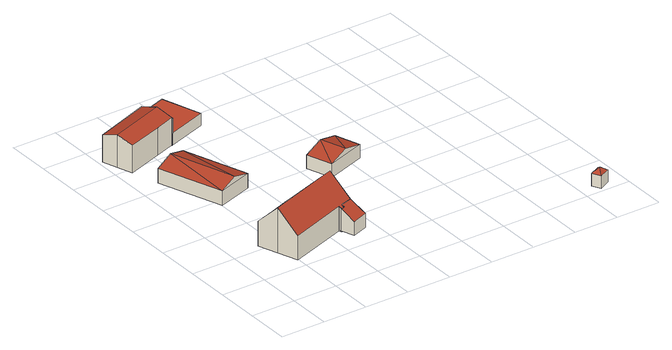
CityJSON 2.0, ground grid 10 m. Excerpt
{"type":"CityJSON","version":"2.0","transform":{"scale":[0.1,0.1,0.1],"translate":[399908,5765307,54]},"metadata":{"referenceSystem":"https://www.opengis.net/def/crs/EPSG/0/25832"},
"CityObjects":{
"building1":{"type":"Building","attributes":{"Gemeindeschluessel":"05515000","Geometrietyp2DReferenz":"3000","function":"31001_1000","roofType":"3100","measuredHeight":10.22},"address":[{"country":"Germany","locality":"Münster","thoroughfareNumber":"231","thoroughfareName":"Derßenbrockstiege"}],"geometry":[{"type":"Solid","lod":"2","boundaries":[[[[0,1,2,3]],[[4,5,1,0]],[[6,7,5,4]],[[8,9,7,6]],[[10,11,9,8]],[[12,13,11,10]],[[14,15,13,12]],[[16,17,15,14]],[[18,19,17,16]],[[20,21,19,18]],[[22,23,21,20]],[[24,25,23,22]],[[26,27,25,24]],[[3,2,27,26]],[[22,20,18,16,14,12,10,24]],[[8,6,4,0,3,26,24,10]],[[1,5,7,9,11,13,15,17,19,21,23,25,27,2]]]],"semantics":{"surfaces":[{"type":"WallSurface"},{"type":"RoofSurface"},{"type":"GroundSurface"}],"values":[[0,0,0,0,0,0,0,0,0,0,0,0,0,0,1,1,2]]}}]},
"building2":{"type":"Building","attributes":{"Gemeindeschluessel":"05515000","Geometrietyp2DReferenz":"3000","function":"31001_2700","roofType":"3100","measuredHeight":4.59},"geometry":[{"type":"Solid","lod":"2","boundaries":[[[[28,29,30,31]],[[32,33,29,28]],[[34,35,33,32]],[[31,30,35,34]],[[28,36,32]],[[34,37,31]],[[31,37,36]],[[36,28,31]],[[37,34,32]],[[32,36,37]],[[29,33,35,30]]]],"semantics":{"surfaces":[{"type":"WallSurface"},{"type":"RoofSurface"},{"type":"GroundSurface"}],"values":[[0,0,0,0,0,0,1,1,1,1,2]]}}]},
"building3":{"type":"Building","attributes":{"Gemeindeschluessel":"05515000","Geometrietyp2DReferenz":"3000","function":"51009_1610","roofType":"2100","measuredHeight":5.2},"geometry":[{"type":"Solid","lod":"2","boundaries":[[[[38,39,40,41]],[[6,42,39,38]],[[41,43,26,3,44,45,6,38]],[[46,47,48,49,50,40,39,42]],[[45,46,42,6]],[[44,47,46,45]],[[3,48,47,44]],[[26,49,48,3]],[[43,50,49,26]],[[41,40,50,43]]]],"semantics":{"surfaces":[{"type":"WallSurface"},{"type":"RoofSurface"},{"type":"GroundSurface"}],"values":[[0,0,1,2,0,0,0,0,0,0]]}}]},
"building4":{"type":"Building","attributes":{"Gemeindeschluessel":"05515000","Geometrietyp2DReferenz":"3000","function":"31001_1000"},"address":[{"country":"Germany","locality":"Münster","thoroughfareNumber":"233","thoroughfareName":"Derßenbrockstiege"}],"children":["building4-1","building4-2"]},
"building4-1":{"type":"BuildingPart","attributes":{"roofType":"1000","measuredHeight":2.75},"parents":["building4"],"geometry":[{"type":"Solid","lod":"2","boundaries":[[[[51,52,53,54]],[[55,56,52,51]],[[57,58,56,55]],[[54,53,59,60]],[[61,57,55,51,54,60]],[[52,56,58,62,59,53]],[[62,61,60,59]],[[58,57,61,62]]]],"semantics":{"surfaces":[{"type":"WallSurface"},{"type":"RoofSurface"},{"type":"GroundSurface"},{"type":"ClosureSurface"}],"values":[[0,0,0,0,1,2,3,3]]}}]},
"building4-2":{"type":"BuildingPart","attributes":{"roofType":"3100","measuredHeight":7.36},"parents":["building4"],"geometry":[{"type":"Solid","lod":"2","boundaries":[[[[63,64,65,66]],[[67,68,64,63]],[[69,70,68,67]],[[71,72,70,69]],[[73,60,59,72,71]],[[74,75,58,57,76]],[[66,65,75,74]],[[73,71,69,77]],[[67,63,66,74,76,77,69]],[[64,68,70,72,59,62,58,75,65]],[[60,73,77,61]],[[59,60,61,62]],[[57,61,77,76]],[[61,57,58,62]]]],"semantics":{"surfaces":[{"type":"WallSurface"},{"type":"RoofSurface"},{"type":"GroundSurface"},{"type":"ClosureSurface"}],"values":[[0,0,0,0,0,0,0,1,1,2,0,3,0,3]]}}]},
"building5":{"type":"Building","attributes":{"Gemeindeschluessel":"05515000","Geometrietyp2DReferenz":"3000","function":"51009_1611","roofType":"3100","measuredHeight":4.23},"geometry":[{"type":"Solid","lod":"2","boundaries":[[[[78,79,80,81]],[[82,83,79,78]],[[84,85,83,82]],[[81,80,85,84]],[[78,86,82]],[[84,87,81]],[[86,78,81]],[[81,87,86]],[[82,86,87]],[[87,84,82]],[[79,83,85,80]]]],"semantics":{"surfaces":[{"type":"WallSurface"},{"type":"RoofSurface"},{"type":"GroundSurface"}],"values":[[0,0,0,0,0,0,1,1,1,1,2]]}}]},
"building6":{"type":"Building","attributes":{"Gemeindeschluessel":"05515000","Geometrietyp2DReferenz":"3000","function":"31001_2500","roofType":"5000","measuredHeight":3.71},"address":[{"country":"Germany","locality":"Münster","thoroughfareNumber":"222a","thoroughfareName":"Derßenbrockstiege"}],"geometry":[{"type":"Solid","lod":"2","boundaries":[[[[88,89,90,91]],[[92,93,89,88]],[[94,95,93,92]],[[91,90,95,94]],[[94,92,96]],[[96,92,88,97]],[[88,91,97]],[[97,91,94,96]],[[89,93,95,90]]]],"semantics":{"surfaces":[{"type":"WallSurface"},{"type":"RoofSurface"},{"type":"GroundSurface"}],"values":[[0,0,0,0,1,1,1,1,2]]}}]}
},
"vertices":[
[236,163,53],[236,163,4],[234,169,4],[234,169,59],[228,160,53],[228,160,4],[225,166,59],[225,166,4],[95,120,59],[95,120,4],[79,165,106],[79,165,4],[64,210,59],[64,210,4],[143,238,59],[143,238,4],[135,261,35],[135,261,4],[171,273,36],[171,273,4],[179,251,59],[179,251,4],[230,268,59],[230,268,4],[245,223,106],[245,223,4],[261,178,59],[261,178,4],
[49,525,35],[49,525,2],[100,381,2],[100,381,35],[129,553,35],[129,553,2],[180,408,35],[180,408,2],[89,539,48],[140,395,48],
[227,160,56],[227,160,7],[237,130,7],[237,130,38],[225,166,7],[273,143,38],[236,163,56],[228,160,56],[228,160,7],[236,163,7],[234,169,7],[261,178,7],[273,143,7],
[214,744,32],[214,744,5],[124,713,5],[124,713,32],[244,655,32],[244,655,5],[155,624,32],[155,624,5],[131,695,5],[131,695,32],[143,660,32],[143,660,5],
[109,610,66],[109,610,5],[152,625,5],[152,625,66],[29,582,66],[29,582,5],[17,616,78],[17,616,5],[5,650,66],[5,650,5],[131,695,66],[153,623,65],[153,623,5],[155,624,65],[143,660,78],
[427,378,31],[427,378,1],[407,435,1],[407,435,31],[338,348,31],[338,348,1],[318,405,31],[318,405,1],[382,363,44],[362,420,44],
[728,24,32],[728,24,4],[738,5,4],[738,5,32],[752,36,32],[752,36,4],[762,17,32],[762,17,4],[747,22,41],[743,19,41]
]}
